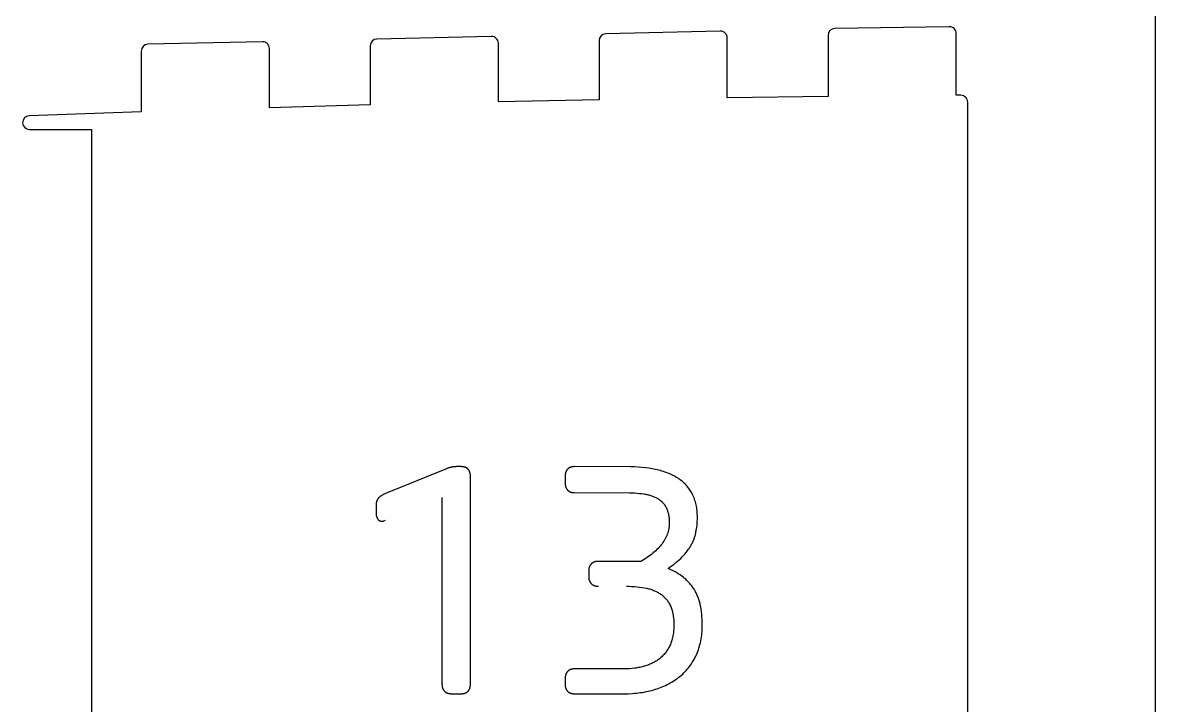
# Model space of a CAD drawing. Extents: x 296 to 1497, y 3 to 304.
# Drawn here: x 1447.43 to 1496.91, y 158.71 to 188.53 of the extents above; entities that cross this region are included whole.
import ezdxf

# ---------------------------------------------------------------- set-up
doc = ezdxf.new("R2010")
doc.units = 0
doc.layers.add('FLAT_PANELS', color=1, linetype='CONTINUOUS')
doc.layers.add('HELP_LINES', color=3, linetype='CONTINUOUS')

msp = doc.modelspace()

# ---------------------------------------------------------------- linework, layer by layer
at = {"layer": 'FLAT_PANELS'}
for p, q in [((1477.904, 188.161, 0), (1472.904, 188.046, 0)), ((1487.909, 188.356, 0), (1482.904, 188.277, 0)), ((1488.211, 185.358, 0), (1488.211, 188.056, 0)), ((1457.904, 187.7, 0), (1452.904, 187.585, 0)), ((1462.611, 187.515, 0), (1462.611, 184.937, 0)), ((1467.904, 187.931, 0), (1462.904, 187.815, 0)), ((1468.211, 185.069, 0), (1468.211, 187.631, 0)), ((1472.611, 187.746, 0), (1472.611, 185.156, 0)), ((1478.211, 185.247, 0), (1478.211, 187.861, 0)), ((1482.611, 187.977, 0), (1482.611, 185.304, 0)), ((1452.611, 187.285, 0), (1452.611, 184.641, 0)), ((1458.211, 184.817, 0), (1458.211, 187.4, 0)), ((1472.611, 185.156, 0), (1468.211, 185.069, 0)), ((1482.611, 185.304, 0), (1478.211, 185.247, 0)), ((1488.409, 185.36, 0), (1488.211, 185.358, 0)), ((1488.712, 141.649, 0), (1488.712, 185.06, 0)), ((1452.611, 184.641, 0), (1447.721, 184.465, 0)), ((1462.611, 184.937, 0), (1458.211, 184.817, 0)), ((1447.733, 183.865, 0), (1450.433, 183.865, 0)), ((1450.433, 183.865, 0), (1450.433, 142.843, 0))]:
    msp.add_line(p, q, dxfattribs=at)
for centre, start, end in [((1472.911, 187.746, 0), 91.3213, 180), ((1477.911, 187.861, 0), 360, 91.3213), ((1482.911, 187.977, 0), 91.3213, 180), ((1487.911, 188.056, 0), 360, 90.4581), ((1452.911, 187.285, 0), 91.3213, 180), ((1457.911, 187.4, 0), 360, 91.3213), ((1462.911, 187.515, 0), 91.3213, 180), ((1467.911, 187.631, 0), 360, 91.3213), ((1488.412, 185.06, 0), 360, 90.4395), ((1447.733, 184.165, 0), 92.1881, 270.0001)]:
    msp.add_arc(centre, 0.3, start, end, dxfattribs=at)
at = {"layer": 'HELP_LINES'}
for p, q in [((1496.908, 3.093), (1496.908, 303.093)), ((1465.942, 169.044), (1463.275, 167.959)), ((1465.973, 169.055), (1465.942, 169.044)), ((1466.004, 169.066), (1465.973, 169.055)), ((1466.035, 169.076), (1466.004, 169.066)), ((1466.067, 169.086), (1466.035, 169.076)), ((1466.098, 169.094), (1466.067, 169.086)), ((1466.13, 169.102), (1466.098, 169.094)), ((1466.162, 169.108), (1466.13, 169.102)), ((1466.194, 169.114), (1466.162, 169.108)), ((1466.226, 169.12), (1466.194, 169.114)), ((1466.258, 169.124), (1466.226, 169.12)), ((1466.291, 169.128), (1466.258, 169.124)), ((1466.323, 169.131), (1466.291, 169.128)), ((1466.356, 169.133), (1466.323, 169.131)), ((1466.389, 169.134), (1466.356, 169.133)), ((1466.422, 169.134), (1466.389, 169.134)), ((1466.595, 169.134), (1466.422, 169.134)), ((1466.608, 169.134), (1466.595, 169.134)), ((1466.62, 169.133), (1466.608, 169.134)), ((1466.631, 169.132), (1466.62, 169.133)), ((1466.643, 169.131), (1466.631, 169.132)), ((1466.654, 169.13), (1466.643, 169.131)), ((1466.666, 169.129), (1466.654, 169.13)), ((1466.677, 169.127), (1466.666, 169.129)), ((1466.688, 169.125), (1466.677, 169.127)), ((1466.698, 169.123), (1466.688, 169.125)), ((1466.709, 169.121), (1466.698, 169.123)), ((1466.719, 169.119), (1466.709, 169.121)), ((1466.729, 169.116), (1466.719, 169.119)), ((1466.739, 169.113), (1466.729, 169.116)), ((1466.749, 169.11), (1466.739, 169.113)), ((1466.759, 169.107), (1466.749, 169.11)), ((1466.768, 169.103), (1466.759, 169.107)), ((1466.777, 169.099), (1466.768, 169.103)), ((1466.786, 169.096), (1466.777, 169.099)), ((1466.795, 169.091), (1466.786, 169.096)), ((1466.804, 169.087), (1466.795, 169.091)), ((1466.812, 169.082), (1466.804, 169.087)), ((1466.82, 169.078), (1466.812, 169.082)), ((1466.828, 169.072), (1466.82, 169.078)), ((1466.836, 169.067), (1466.828, 169.072)), ((1466.844, 169.062), (1466.836, 169.067)), ((1466.852, 169.056), (1466.844, 169.062)), ((1466.859, 169.05), (1466.852, 169.056)), ((1466.866, 169.044), (1466.859, 169.05)), ((1466.873, 169.038), (1466.866, 169.044)), ((1466.88, 169.031), (1466.873, 169.038)), ((1466.886, 169.025), (1466.88, 169.031)), ((1466.893, 169.018), (1466.886, 169.025)), ((1466.899, 169.01), (1466.893, 169.018)), ((1466.905, 169.003), (1466.899, 169.01)), ((1466.91, 168.996), (1466.905, 169.003)), ((1466.916, 168.988), (1466.91, 168.996)), ((1466.921, 168.981), (1466.916, 168.988)), ((1466.926, 168.973), (1466.921, 168.981)), ((1466.931, 168.965), (1466.926, 168.973)), ((1466.936, 168.957), (1466.931, 168.965)), ((1466.941, 168.948), (1466.936, 168.957)), ((1466.945, 168.94), (1466.941, 168.948)), ((1466.949, 168.931), (1466.945, 168.94)), ((1466.953, 168.923), (1466.949, 168.931)), ((1466.957, 168.914), (1466.953, 168.923)), ((1466.96, 168.905), (1466.957, 168.914)), ((1466.964, 168.895), (1466.96, 168.905)), ((1466.967, 168.886), (1466.964, 168.895)), ((1466.97, 168.877), (1466.967, 168.886)), ((1466.972, 168.867), (1466.97, 168.877)), ((1466.975, 168.857), (1466.972, 168.867)), ((1466.977, 168.847), (1466.975, 168.857)), ((1466.979, 168.837), (1466.977, 168.847)), ((1466.981, 168.827), (1466.979, 168.837)), ((1466.983, 168.816), (1466.981, 168.827)), ((1466.985, 168.806), (1466.983, 168.816)), ((1466.986, 168.795), (1466.985, 168.806)), ((1466.987, 168.784), (1466.986, 168.795)), ((1466.988, 168.773), (1466.987, 168.784)), ((1466.989, 168.762), (1466.988, 168.773)), ((1466.989, 168.751), (1466.989, 168.762)), ((1466.989, 168.739), (1466.989, 168.751)), ((1466.99, 168.728), (1466.989, 168.739)), ((1466.989, 159.607), (1466.99, 168.728)), ((1471.131, 168.762), (1471.13, 168.751)), ((1471.13, 168.751), (1471.13, 168.739)), ((1471.13, 168.739), (1471.13, 168.404)), ((1471.132, 168.784), (1471.131, 168.773)), ((1471.131, 168.773), (1471.131, 168.762)), ((1471.133, 168.795), (1471.132, 168.784)), ((1471.135, 168.806), (1471.133, 168.795)), ((1471.136, 168.816), (1471.135, 168.806)), ((1471.138, 168.827), (1471.136, 168.816)), ((1471.14, 168.837), (1471.138, 168.827)), ((1471.142, 168.847), (1471.14, 168.837)), ((1471.144, 168.857), (1471.142, 168.847)), ((1471.147, 168.867), (1471.144, 168.857)), ((1471.149, 168.877), (1471.147, 168.867)), ((1471.152, 168.886), (1471.149, 168.877)), ((1471.156, 168.895), (1471.152, 168.886)), ((1471.159, 168.905), (1471.156, 168.895)), ((1471.162, 168.914), (1471.159, 168.905)), ((1471.166, 168.923), (1471.162, 168.914)), ((1471.17, 168.931), (1471.166, 168.923)), ((1471.174, 168.94), (1471.17, 168.931)), ((1471.179, 168.948), (1471.174, 168.94)), ((1471.183, 168.957), (1471.179, 168.948)), ((1471.188, 168.965), (1471.183, 168.957)), ((1471.193, 168.973), (1471.188, 168.965)), ((1471.198, 168.981), (1471.193, 168.973)), ((1471.203, 168.988), (1471.198, 168.981)), ((1471.209, 168.996), (1471.203, 168.988)), ((1471.215, 169.003), (1471.209, 168.996)), ((1471.221, 169.01), (1471.215, 169.003)), ((1471.227, 169.018), (1471.221, 169.01)), ((1471.233, 169.025), (1471.227, 169.018)), ((1471.24, 169.031), (1471.233, 169.025)), ((1471.246, 169.038), (1471.24, 169.031)), ((1471.253, 169.044), (1471.246, 169.038)), ((1471.26, 169.05), (1471.253, 169.044)), ((1471.268, 169.056), (1471.26, 169.05)), ((1471.275, 169.062), (1471.268, 169.056)), ((1471.283, 169.067), (1471.275, 169.062)), ((1471.291, 169.072), (1471.283, 169.067)), ((1471.299, 169.078), (1471.291, 169.072)), ((1471.307, 169.082), (1471.299, 169.078)), ((1471.316, 169.087), (1471.307, 169.082)), ((1471.324, 169.091), (1471.316, 169.087)), ((1471.333, 169.096), (1471.324, 169.091)), ((1471.342, 169.099), (1471.333, 169.096)), ((1471.351, 169.103), (1471.342, 169.099)), ((1471.361, 169.107), (1471.351, 169.103)), ((1471.37, 169.11), (1471.361, 169.107)), ((1471.38, 169.113), (1471.37, 169.11)), ((1471.39, 169.116), (1471.38, 169.113)), ((1471.4, 169.119), (1471.39, 169.116)), ((1471.41, 169.121), (1471.4, 169.119)), ((1471.421, 169.123), (1471.41, 169.121)), ((1471.431, 169.125), (1471.421, 169.123)), ((1471.442, 169.127), (1471.431, 169.125)), ((1471.453, 169.129), (1471.442, 169.127)), ((1471.465, 169.13), (1471.453, 169.129)), ((1471.476, 169.131), (1471.465, 169.13)), ((1471.488, 169.132), (1471.476, 169.131)), ((1471.5, 169.133), (1471.488, 169.132)), ((1471.512, 169.134), (1471.5, 169.133)), ((1471.524, 169.134), (1471.512, 169.134)), ((1471.536, 169.134), (1471.524, 169.134)), ((1473.983, 169.132), (1471.536, 169.134)), ((1474.151, 169.126), (1473.983, 169.132)), ((1474.316, 169.117), (1474.151, 169.126)), ((1474.476, 169.103), (1474.316, 169.117)), ((1474.633, 169.086), (1474.476, 169.103)), ((1474.786, 169.065), (1474.633, 169.086)), ((1474.935, 169.04), (1474.786, 169.065)), ((1475.08, 169.011), (1474.935, 169.04)), ((1475.15, 168.995), (1475.08, 169.011)), ((1475.22, 168.978), (1475.15, 168.995)), ((1475.288, 168.96), (1475.22, 168.978)), ((1475.355, 168.941), (1475.288, 168.96)), ((1475.421, 168.921), (1475.355, 168.941)), ((1475.485, 168.899), (1475.421, 168.921)), ((1475.548, 168.877), (1475.485, 168.899)), ((1475.61, 168.853), (1475.548, 168.877)), ((1475.671, 168.828), (1475.61, 168.853)), ((1475.73, 168.802), (1475.671, 168.828)), ((1475.788, 168.775), (1475.73, 168.802)), ((1475.845, 168.747), (1475.788, 168.775)), ((1475.9, 168.718), (1475.845, 168.747)), ((1475.954, 168.688), (1475.9, 168.718)), ((1471.13, 168.404), (1471.13, 168.393)), ((1471.13, 168.393), (1471.13, 168.381)), ((1471.13, 168.381), (1471.131, 168.37)), ((1471.131, 168.37), (1471.131, 168.359)), ((1471.131, 168.359), (1471.132, 168.348)), ((1471.132, 168.348), (1471.133, 168.337)), ((1471.133, 168.337), (1471.135, 168.326)), ((1471.135, 168.326), (1471.136, 168.316)), ((1471.136, 168.316), (1471.138, 168.305)), ((1471.138, 168.305), (1471.14, 168.295)), ((1471.14, 168.295), (1471.142, 168.285)), ((1471.142, 168.285), (1471.145, 168.275)), ((1471.145, 168.275), (1471.147, 168.265)), ((1471.147, 168.265), (1471.15, 168.255)), ((1471.15, 168.255), (1471.153, 168.246)), ((1471.153, 168.246), (1471.156, 168.236)), ((1471.156, 168.236), (1471.16, 168.227)), ((1471.16, 168.227), (1471.163, 168.218)), ((1471.163, 168.218), (1471.167, 168.209)), ((1476.007, 168.656), (1475.954, 168.688)), ((1476.058, 168.624), (1476.007, 168.656)), ((1476.109, 168.59), (1476.058, 168.624)), ((1476.157, 168.555), (1476.109, 168.59)), ((1476.204, 168.519), (1476.157, 168.555)), ((1476.25, 168.481), (1476.204, 168.519)), ((1476.294, 168.443), (1476.25, 168.481)), ((1476.337, 168.403), (1476.294, 168.443)), ((1476.379, 168.362), (1476.337, 168.403)), ((1476.419, 168.319), (1476.379, 168.362)), ((1476.457, 168.276), (1476.419, 168.319)), ((1476.494, 168.231), (1476.457, 168.276)), ((1476.529, 168.185), (1476.494, 168.231)), ((1462.942, 167.72), (1462.937, 167.711)), ((1462.948, 167.728), (1462.942, 167.72)), ((1462.954, 167.735), (1462.948, 167.728)), ((1462.96, 167.743), (1462.954, 167.735)), ((1462.966, 167.751), (1462.96, 167.743)), ((1462.972, 167.758), (1462.966, 167.751)), ((1462.979, 167.765), (1462.972, 167.758)), ((1462.985, 167.772), (1462.979, 167.765)), ((1462.992, 167.78), (1462.985, 167.772)), ((1463, 167.787), (1462.992, 167.78)), ((1463.014, 167.801), (1463, 167.787)), ((1463.03, 167.814), (1463.014, 167.801)), ((1463.046, 167.828), (1463.03, 167.814)), ((1463.063, 167.841), (1463.046, 167.828)), ((1463.081, 167.854), (1463.063, 167.841)), ((1463.1, 167.866), (1463.081, 167.854)), ((1463.119, 167.879), (1463.1, 167.866)), ((1463.139, 167.891), (1463.119, 167.879)), ((1463.16, 167.903), (1463.139, 167.891)), ((1463.182, 167.915), (1463.16, 167.903)), ((1463.204, 167.926), (1463.182, 167.915)), ((1463.227, 167.937), (1463.204, 167.926)), ((1463.251, 167.948), (1463.227, 167.937)), ((1463.275, 167.959), (1463.251, 167.948)), ((1465.749, 167.784), (1465.749, 159.607)), ((1471.167, 168.209), (1471.171, 168.201)), ((1471.171, 168.201), (1471.175, 168.192)), ((1471.175, 168.192), (1471.18, 168.184)), ((1471.18, 168.184), (1471.185, 168.175)), ((1471.185, 168.175), (1471.189, 168.167)), ((1471.189, 168.167), (1471.195, 168.159)), ((1471.195, 168.159), (1471.2, 168.151)), ((1471.2, 168.151), (1471.205, 168.144)), ((1471.205, 168.144), (1471.211, 168.136)), ((1471.211, 168.136), (1471.217, 168.129)), ((1471.217, 168.129), (1471.223, 168.121)), ((1471.223, 168.121), (1471.229, 168.114)), ((1471.229, 168.114), (1471.236, 168.107)), ((1471.236, 168.107), (1471.243, 168.101)), ((1471.243, 168.101), (1471.25, 168.094)), ((1471.25, 168.094), (1471.257, 168.088)), ((1471.257, 168.088), (1471.264, 168.082)), ((1471.264, 168.082), (1471.272, 168.076)), ((1471.272, 168.076), (1471.279, 168.07)), ((1471.279, 168.07), (1471.287, 168.065)), ((1471.287, 168.065), (1471.295, 168.059)), ((1471.295, 168.059), (1471.304, 168.054)), ((1471.304, 168.054), (1471.312, 168.05)), ((1471.312, 168.05), (1471.321, 168.045)), ((1471.321, 168.045), (1471.33, 168.041)), ((1471.33, 168.041), (1471.339, 168.036)), ((1471.339, 168.036), (1471.348, 168.032)), ((1471.348, 168.032), (1471.358, 168.029)), ((1471.358, 168.029), (1471.367, 168.025)), ((1471.367, 168.025), (1471.377, 168.022)), ((1471.377, 168.022), (1471.387, 168.019)), ((1471.387, 168.019), (1471.398, 168.016)), ((1471.398, 168.016), (1471.408, 168.013)), ((1471.408, 168.013), (1471.419, 168.011)), ((1471.419, 168.011), (1471.43, 168.008)), ((1471.43, 168.008), (1471.441, 168.006)), ((1471.441, 168.006), (1471.452, 168.005)), ((1471.452, 168.005), (1471.463, 168.003)), ((1471.463, 168.003), (1471.475, 168.002)), ((1471.475, 168.002), (1471.487, 168)), ((1471.487, 168), (1471.499, 167.999)), ((1471.499, 167.999), (1471.511, 167.999)), ((1471.511, 167.999), (1471.523, 167.998)), ((1471.523, 167.998), (1473.942, 167.994)), ((1473.942, 167.994), (1474.163, 167.984)), ((1474.163, 167.984), (1474.268, 167.976)), ((1474.268, 167.976), (1474.37, 167.967)), ((1474.37, 167.967), (1474.468, 167.955)), ((1474.468, 167.955), (1474.563, 167.942)), ((1474.563, 167.942), (1474.609, 167.935)), ((1474.609, 167.935), (1474.654, 167.927)), ((1474.654, 167.927), (1474.698, 167.918)), ((1474.698, 167.918), (1474.741, 167.909)), ((1474.741, 167.909), (1474.783, 167.898)), ((1474.783, 167.898), (1474.824, 167.887)), ((1474.824, 167.887), (1474.864, 167.876)), ((1474.864, 167.876), (1474.903, 167.863)), ((1474.903, 167.863), (1474.941, 167.85)), ((1474.941, 167.85), (1474.978, 167.836)), ((1474.978, 167.836), (1475.014, 167.821)), ((1475.014, 167.821), (1475.049, 167.805)), ((1475.049, 167.805), (1475.083, 167.789)), ((1475.083, 167.789), (1475.116, 167.772)), ((1475.116, 167.772), (1475.148, 167.754)), ((1475.148, 167.754), (1475.18, 167.736)), ((1475.18, 167.736), (1475.21, 167.716)), ((1476.563, 168.137), (1476.529, 168.185)), ((1476.596, 168.089), (1476.563, 168.137)), ((1476.627, 168.039), (1476.596, 168.089)), ((1476.657, 167.988), (1476.627, 168.039)), ((1476.685, 167.936), (1476.657, 167.988)), ((1476.698, 167.909), (1476.685, 167.936)), ((1476.711, 167.882), (1476.698, 167.909)), ((1476.724, 167.855), (1476.711, 167.882)), ((1476.736, 167.827), (1476.724, 167.855)), ((1476.759, 167.771), (1476.736, 167.827)), ((1476.781, 167.713), (1476.759, 167.771)), ((1462.87, 167.478), (1462.869, 167.466)), ((1462.869, 167.466), (1462.869, 167.113)), ((1462.871, 167.502), (1462.87, 167.49)), ((1462.87, 167.49), (1462.87, 167.478)), ((1462.872, 167.514), (1462.871, 167.502)), ((1462.874, 167.525), (1462.872, 167.514)), ((1462.875, 167.536), (1462.874, 167.525)), ((1462.877, 167.547), (1462.875, 167.536)), ((1462.879, 167.558), (1462.877, 167.547)), ((1462.881, 167.569), (1462.879, 167.558)), ((1462.883, 167.58), (1462.881, 167.569)), ((1462.886, 167.59), (1462.883, 167.58)), ((1462.889, 167.601), (1462.886, 167.59)), ((1462.892, 167.611), (1462.889, 167.601)), ((1462.895, 167.621), (1462.892, 167.611)), ((1462.898, 167.63), (1462.895, 167.621)), ((1462.902, 167.64), (1462.898, 167.63)), ((1462.905, 167.65), (1462.902, 167.64)), ((1462.909, 167.659), (1462.905, 167.65)), ((1462.913, 167.668), (1462.909, 167.659)), ((1462.918, 167.677), (1462.913, 167.668)), ((1462.922, 167.686), (1462.918, 167.677)), ((1462.927, 167.695), (1462.922, 167.686)), ((1462.932, 167.703), (1462.927, 167.695)), ((1462.937, 167.711), (1462.932, 167.703)), ((1475.21, 167.716), (1475.239, 167.696)), ((1475.239, 167.696), (1475.267, 167.675)), ((1475.267, 167.675), (1475.281, 167.664)), ((1475.281, 167.664), (1475.295, 167.653)), ((1475.295, 167.653), (1475.308, 167.642)), ((1475.308, 167.642), (1475.321, 167.631)), ((1475.321, 167.631), (1475.334, 167.619)), ((1475.334, 167.619), (1475.347, 167.607)), ((1475.347, 167.607), (1475.359, 167.595)), ((1475.359, 167.595), (1475.372, 167.583)), ((1475.372, 167.583), (1475.384, 167.57)), ((1475.384, 167.57), (1475.395, 167.557)), ((1475.395, 167.557), (1475.407, 167.545)), ((1475.407, 167.545), (1475.418, 167.531)), ((1475.418, 167.531), (1475.429, 167.518)), ((1475.429, 167.518), (1475.44, 167.505)), ((1475.44, 167.505), (1475.45, 167.491)), ((1475.45, 167.491), (1475.461, 167.477)), ((1475.461, 167.477), (1475.471, 167.463)), ((1475.471, 167.463), (1475.481, 167.448)), ((1475.481, 167.448), (1475.49, 167.434)), ((1475.49, 167.434), (1475.5, 167.419)), ((1475.5, 167.419), (1475.509, 167.404)), ((1475.509, 167.404), (1475.518, 167.389)), ((1475.518, 167.389), (1475.535, 167.358)), ((1475.535, 167.358), (1475.551, 167.326)), ((1475.551, 167.326), (1475.559, 167.309)), ((1475.559, 167.309), (1475.567, 167.293)), ((1475.567, 167.293), (1475.574, 167.276)), ((1475.574, 167.276), (1475.581, 167.259)), ((1475.581, 167.259), (1475.588, 167.241)), ((1475.588, 167.241), (1475.594, 167.223)), ((1476.8, 167.654), (1476.781, 167.713)), ((1476.818, 167.593), (1476.8, 167.654)), ((1476.835, 167.531), (1476.818, 167.593)), ((1476.849, 167.468), (1476.835, 167.531)), ((1476.862, 167.403), (1476.849, 167.468)), ((1476.873, 167.337), (1476.862, 167.403)), ((1476.883, 167.27), (1476.873, 167.337)), ((1476.89, 167.201), (1476.883, 167.27)), ((1462.869, 167.113), (1462.869, 167.093)), ((1462.869, 167.093), (1462.87, 167.073)), ((1462.87, 167.073), (1462.871, 167.054)), ((1462.871, 167.054), (1462.873, 167.035)), ((1462.873, 167.035), (1462.876, 167.017)), ((1462.876, 167.017), (1462.877, 167.009)), ((1462.877, 167.009), (1462.879, 167)), ((1462.879, 167), (1462.88, 166.991)), ((1462.88, 166.991), (1462.882, 166.983)), ((1462.882, 166.983), (1462.884, 166.974)), ((1462.884, 166.974), (1462.887, 166.966)), ((1462.887, 166.966), (1462.889, 166.958)), ((1462.889, 166.958), (1462.891, 166.95)), ((1462.891, 166.95), (1462.894, 166.942)), ((1462.894, 166.942), (1462.896, 166.934)), ((1462.896, 166.934), (1462.899, 166.927)), ((1462.899, 166.927), (1462.902, 166.919)), ((1462.902, 166.919), (1462.905, 166.912)), ((1462.905, 166.912), (1462.909, 166.904)), ((1462.909, 166.904), (1462.912, 166.897)), ((1462.912, 166.897), (1462.916, 166.89)), ((1462.916, 166.89), (1462.919, 166.883)), ((1462.919, 166.883), (1462.923, 166.877)), ((1462.923, 166.877), (1462.927, 166.87)), ((1462.927, 166.87), (1462.931, 166.863)), ((1462.931, 166.863), (1462.935, 166.857)), ((1462.935, 166.857), (1462.94, 166.851)), ((1462.94, 166.851), (1462.944, 166.844)), ((1462.944, 166.844), (1462.949, 166.838)), ((1462.949, 166.838), (1462.953, 166.833)), ((1462.953, 166.833), (1462.958, 166.827)), ((1462.958, 166.827), (1462.963, 166.822)), ((1462.963, 166.822), (1462.968, 166.817)), ((1462.968, 166.817), (1462.973, 166.812)), ((1462.973, 166.812), (1462.978, 166.807)), ((1462.978, 166.807), (1462.983, 166.802)), ((1462.983, 166.802), (1462.988, 166.798)), ((1462.988, 166.798), (1462.994, 166.794)), ((1462.994, 166.794), (1462.999, 166.79)), ((1462.999, 166.79), (1463.005, 166.786)), ((1463.005, 166.786), (1463.01, 166.782)), ((1463.01, 166.782), (1463.016, 166.779)), ((1463.016, 166.779), (1463.022, 166.776)), ((1463.022, 166.776), (1463.028, 166.773)), ((1463.028, 166.773), (1463.034, 166.77)), ((1463.034, 166.77), (1463.04, 166.767)), ((1463.04, 166.767), (1463.046, 166.765)), ((1463.046, 166.765), (1463.052, 166.762)), ((1463.052, 166.762), (1463.059, 166.76)), ((1463.059, 166.76), (1463.065, 166.759)), ((1463.065, 166.759), (1463.072, 166.757)), ((1463.072, 166.757), (1463.078, 166.755)), ((1463.078, 166.755), (1463.085, 166.754)), ((1463.085, 166.754), (1463.092, 166.753)), ((1463.092, 166.753), (1463.099, 166.752)), ((1463.099, 166.752), (1463.106, 166.752)), ((1463.106, 166.752), (1463.113, 166.751)), ((1463.113, 166.751), (1463.12, 166.751)), ((1463.12, 166.751), (1463.127, 166.751)), ((1463.127, 166.751), (1463.133, 166.751)), ((1463.133, 166.751), (1463.138, 166.751)), ((1463.138, 166.751), (1463.144, 166.751)), ((1463.144, 166.751), (1463.15, 166.752)), ((1463.15, 166.752), (1463.155, 166.752)), ((1463.155, 166.752), (1463.161, 166.753)), ((1463.161, 166.753), (1463.166, 166.754)), ((1463.166, 166.754), (1463.172, 166.755)), ((1463.172, 166.755), (1463.177, 166.756)), ((1463.177, 166.756), (1463.182, 166.757)), ((1463.182, 166.757), (1463.188, 166.758)), ((1463.188, 166.758), (1463.193, 166.76)), ((1463.193, 166.76), (1463.199, 166.761)), ((1463.199, 166.761), (1463.204, 166.763)), ((1463.204, 166.763), (1463.209, 166.765)), ((1463.209, 166.765), (1463.288, 166.795)), ((1475.594, 167.223), (1475.606, 167.187)), ((1475.606, 167.187), (1475.618, 167.15)), ((1475.618, 167.15), (1475.628, 167.111)), ((1475.628, 167.111), (1475.638, 167.071)), ((1475.638, 167.071), (1475.646, 167.03)), ((1475.646, 167.03), (1475.653, 166.988)), ((1475.653, 166.988), (1475.66, 166.945)), ((1475.66, 166.945), (1475.665, 166.9)), ((1475.665, 166.9), (1475.67, 166.854)), ((1475.67, 166.854), (1475.673, 166.808)), ((1475.673, 166.808), (1475.675, 166.76)), ((1475.675, 166.76), (1475.677, 166.711)), ((1476.896, 167.131), (1476.89, 167.201)), ((1476.901, 167.059), (1476.896, 167.131)), ((1476.896, 166.658), (1476.9, 166.741)), ((1476.9, 166.741), (1476.903, 166.825)), ((1476.903, 166.986), (1476.901, 167.059)), ((1476.904, 166.912), (1476.903, 166.986)), ((1476.903, 166.825), (1476.904, 166.912)), ((1475.617, 166.26), (1475.609, 166.232)), ((1475.626, 166.288), (1475.617, 166.26)), ((1475.633, 166.317), (1475.626, 166.288)), ((1475.64, 166.345), (1475.633, 166.317)), ((1475.647, 166.373), (1475.64, 166.345)), ((1475.653, 166.401), (1475.647, 166.373)), ((1475.658, 166.43), (1475.653, 166.401)), ((1475.662, 166.458), (1475.658, 166.43)), ((1475.666, 166.487), (1475.662, 166.458)), ((1475.67, 166.516), (1475.666, 166.487)), ((1475.673, 166.545), (1475.67, 166.516)), ((1475.675, 166.573), (1475.673, 166.545)), ((1475.676, 166.602), (1475.675, 166.573)), ((1475.677, 166.631), (1475.676, 166.602)), ((1475.677, 166.711), (1475.677, 166.66)), ((1475.677, 166.66), (1475.677, 166.631)), ((1476.835, 166.233), (1476.843, 166.269)), ((1476.843, 166.269), (1476.857, 166.344)), ((1476.857, 166.344), (1476.87, 166.42)), ((1476.87, 166.42), (1476.88, 166.497)), ((1476.88, 166.497), (1476.889, 166.577)), ((1476.889, 166.577), (1476.896, 166.658)), ((1475.364, 165.768), (1475.324, 165.716)), ((1475.402, 165.822), (1475.364, 165.768)), ((1475.437, 165.876), (1475.402, 165.822)), ((1475.454, 165.903), (1475.437, 165.876)), ((1475.47, 165.93), (1475.454, 165.903)), ((1475.486, 165.957), (1475.47, 165.93)), ((1475.501, 165.984), (1475.486, 165.957)), ((1475.515, 166.011), (1475.501, 165.984)), ((1475.529, 166.039), (1475.515, 166.011)), ((1475.542, 166.066), (1475.529, 166.039)), ((1475.555, 166.094), (1475.542, 166.066)), ((1475.567, 166.121), (1475.555, 166.094)), ((1475.578, 166.149), (1475.567, 166.121)), ((1475.589, 166.177), (1475.578, 166.149)), ((1475.599, 166.204), (1475.589, 166.177)), ((1475.609, 166.232), (1475.599, 166.204)), ((1476.633, 165.707), (1476.652, 165.741)), ((1476.652, 165.741), (1476.669, 165.775)), ((1476.669, 165.775), (1476.686, 165.809)), ((1476.686, 165.809), (1476.702, 165.843)), ((1476.702, 165.843), (1476.718, 165.877)), ((1476.718, 165.877), (1476.732, 165.912)), ((1476.732, 165.912), (1476.747, 165.947)), ((1476.747, 165.947), (1476.76, 165.982)), ((1476.76, 165.982), (1476.773, 166.017)), ((1476.773, 166.017), (1476.785, 166.052)), ((1476.785, 166.052), (1476.796, 166.088)), ((1476.796, 166.088), (1476.807, 166.124)), ((1476.807, 166.124), (1476.817, 166.16)), ((1476.817, 166.16), (1476.826, 166.196)), ((1476.826, 166.196), (1476.835, 166.233)), ((1474.855, 165.266), (1474.791, 165.219)), ((1474.916, 165.313), (1474.855, 165.266)), ((1474.976, 165.362), (1474.916, 165.313)), ((1475.032, 165.41), (1474.976, 165.362)), ((1475.087, 165.46), (1475.032, 165.41)), ((1475.139, 165.51), (1475.087, 165.46)), ((1475.188, 165.56), (1475.139, 165.51)), ((1475.236, 165.611), (1475.188, 165.56)), ((1475.281, 165.663), (1475.236, 165.611)), ((1475.324, 165.716), (1475.281, 165.663)), ((1476.239, 165.191), (1476.299, 165.253)), ((1476.299, 165.253), (1476.356, 165.316)), ((1476.356, 165.316), (1476.41, 165.38)), ((1476.41, 165.38), (1476.461, 165.444)), ((1476.461, 165.444), (1476.508, 165.509)), ((1476.508, 165.509), (1476.531, 165.542)), ((1476.531, 165.542), (1476.553, 165.575)), ((1476.553, 165.575), (1476.574, 165.608)), ((1476.574, 165.608), (1476.595, 165.641)), ((1476.595, 165.641), (1476.614, 165.674)), ((1476.614, 165.674), (1476.633, 165.707)), ((1472.185, 164.757), (1472.181, 164.747)), ((1472.188, 164.766), (1472.185, 164.757)), ((1472.192, 164.776), (1472.188, 164.766)), ((1472.196, 164.785), (1472.192, 164.776)), ((1472.201, 164.794), (1472.196, 164.785)), ((1472.205, 164.803), (1472.201, 164.794)), ((1472.21, 164.811), (1472.205, 164.803)), ((1472.215, 164.82), (1472.21, 164.811)), ((1472.22, 164.828), (1472.215, 164.82)), ((1472.225, 164.836), (1472.22, 164.828)), ((1472.231, 164.844), (1472.225, 164.836)), ((1472.237, 164.851), (1472.231, 164.844)), ((1472.243, 164.859), (1472.237, 164.851)), ((1472.249, 164.866), (1472.243, 164.859)), ((1472.256, 164.873), (1472.249, 164.866)), ((1472.263, 164.88), (1472.256, 164.873)), ((1472.27, 164.887), (1472.263, 164.88)), ((1472.277, 164.893), (1472.27, 164.887)), ((1472.284, 164.9), (1472.277, 164.893)), ((1472.291, 164.906), (1472.284, 164.9)), ((1472.299, 164.912), (1472.291, 164.906)), ((1472.307, 164.917), (1472.299, 164.912)), ((1472.315, 164.923), (1472.307, 164.917)), ((1472.323, 164.928), (1472.315, 164.923)), ((1472.331, 164.933), (1472.323, 164.928)), ((1472.339, 164.938), (1472.331, 164.933)), ((1472.347, 164.943), (1472.339, 164.938)), ((1472.356, 164.947), (1472.347, 164.943)), ((1472.365, 164.952), (1472.356, 164.947)), ((1472.374, 164.956), (1472.365, 164.952)), ((1472.383, 164.959), (1472.374, 164.956)), ((1472.392, 164.963), (1472.383, 164.959)), ((1472.401, 164.966), (1472.392, 164.963)), ((1472.411, 164.97), (1472.401, 164.966)), ((1472.42, 164.973), (1472.411, 164.97)), ((1472.43, 164.976), (1472.42, 164.973)), ((1472.44, 164.978), (1472.43, 164.976)), ((1472.45, 164.98), (1472.44, 164.978)), ((1472.46, 164.983), (1472.45, 164.98)), ((1472.47, 164.985), (1472.46, 164.983)), ((1472.481, 164.986), (1472.47, 164.985)), ((1472.492, 164.988), (1472.481, 164.986)), ((1472.502, 164.989), (1472.492, 164.988)), ((1472.513, 164.99), (1472.502, 164.989)), ((1472.524, 164.991), (1472.513, 164.99)), ((1472.535, 164.992), (1472.524, 164.991)), ((1472.547, 164.993), (1472.535, 164.992)), ((1472.558, 164.993), (1472.547, 164.993)), ((1472.57, 164.993), (1472.558, 164.993)), ((1474.437, 164.993), (1472.57, 164.993)), ((1474.513, 165.037), (1474.437, 164.993)), ((1474.586, 165.082), (1474.513, 165.037)), ((1474.657, 165.127), (1474.586, 165.082)), ((1474.725, 165.173), (1474.657, 165.127)), ((1474.791, 165.219), (1474.725, 165.173)), ((1475.625, 164.69), (1475.715, 164.753)), ((1475.715, 164.753), (1475.802, 164.816)), ((1475.802, 164.816), (1475.884, 164.878)), ((1475.884, 164.878), (1475.963, 164.941)), ((1475.963, 164.941), (1476.038, 165.004)), ((1476.038, 165.004), (1476.109, 165.066)), ((1476.109, 165.066), (1476.176, 165.128)), ((1476.176, 165.128), (1476.239, 165.191)), ((1472.157, 164.592), (1472.156, 164.334)), ((1472.156, 164.334), (1472.157, 164.322)), ((1472.158, 164.628), (1472.157, 164.616)), ((1472.157, 164.616), (1472.157, 164.604)), ((1472.157, 164.604), (1472.157, 164.592)), ((1472.157, 164.322), (1472.157, 164.309)), ((1472.157, 164.309), (1472.157, 164.297)), ((1472.157, 164.297), (1472.158, 164.285)), ((1472.159, 164.64), (1472.158, 164.628)), ((1472.158, 164.285), (1472.159, 164.274)), ((1472.16, 164.652), (1472.159, 164.64)), ((1472.159, 164.274), (1472.16, 164.262)), ((1472.162, 164.663), (1472.16, 164.652)), ((1472.16, 164.262), (1472.162, 164.251)), ((1472.164, 164.674), (1472.162, 164.663)), ((1472.165, 164.685), (1472.164, 164.674)), ((1472.168, 164.696), (1472.165, 164.685)), ((1472.17, 164.707), (1472.168, 164.696)), ((1472.172, 164.717), (1472.17, 164.707)), ((1472.175, 164.727), (1472.172, 164.717)), ((1472.178, 164.737), (1472.175, 164.727)), ((1472.181, 164.747), (1472.178, 164.737)), ((1475.72, 164.646), (1475.625, 164.69)), ((1475.812, 164.6), (1475.72, 164.646)), ((1475.901, 164.553), (1475.812, 164.6)), ((1475.986, 164.504), (1475.901, 164.553)), ((1476.068, 164.454), (1475.986, 164.504)), ((1476.147, 164.403), (1476.068, 164.454)), ((1476.222, 164.35), (1476.147, 164.403)), ((1476.294, 164.296), (1476.222, 164.35)), ((1476.329, 164.268), (1476.294, 164.296)), ((1476.363, 164.24), (1476.329, 164.268)), ((1472.162, 164.251), (1472.164, 164.24)), ((1472.164, 164.24), (1472.165, 164.229)), ((1472.165, 164.229), (1472.168, 164.218)), ((1472.168, 164.218), (1472.17, 164.207)), ((1472.17, 164.207), (1472.172, 164.196)), ((1472.172, 164.196), (1472.175, 164.186)), ((1472.175, 164.186), (1472.178, 164.176)), ((1472.178, 164.176), (1472.181, 164.166)), ((1472.181, 164.166), (1472.185, 164.156)), ((1472.185, 164.156), (1472.188, 164.146)), ((1472.188, 164.146), (1472.192, 164.137)), ((1472.192, 164.137), (1472.196, 164.127)), ((1472.196, 164.127), (1472.201, 164.118)), ((1472.201, 164.118), (1472.205, 164.109)), ((1472.205, 164.109), (1472.21, 164.1)), ((1472.21, 164.1), (1472.215, 164.092)), ((1472.215, 164.092), (1472.22, 164.083)), ((1472.22, 164.083), (1472.225, 164.075)), ((1472.225, 164.075), (1472.231, 164.067)), ((1472.231, 164.067), (1472.237, 164.059)), ((1472.237, 164.059), (1472.243, 164.051)), ((1472.243, 164.051), (1472.249, 164.043)), ((1472.249, 164.043), (1472.256, 164.036)), ((1472.256, 164.036), (1472.263, 164.028)), ((1472.263, 164.028), (1472.27, 164.021)), ((1472.27, 164.021), (1472.277, 164.014)), ((1472.277, 164.014), (1472.284, 164.007)), ((1472.284, 164.007), (1472.291, 164.001)), ((1472.291, 164.001), (1472.299, 163.995)), ((1472.299, 163.995), (1472.307, 163.989)), ((1472.307, 163.989), (1472.315, 163.983)), ((1472.315, 163.983), (1472.323, 163.977)), ((1472.323, 163.977), (1472.331, 163.972)), ((1472.331, 163.972), (1472.34, 163.966)), ((1472.34, 163.966), (1472.349, 163.961)), ((1472.349, 163.961), (1472.358, 163.957)), ((1472.358, 163.957), (1472.367, 163.952)), ((1472.367, 163.952), (1472.376, 163.948)), ((1472.376, 163.948), (1472.385, 163.944)), ((1472.385, 163.944), (1472.395, 163.94)), ((1472.395, 163.94), (1472.404, 163.936)), ((1472.404, 163.936), (1472.414, 163.933)), ((1472.414, 163.933), (1472.424, 163.93)), ((1472.424, 163.93), (1472.434, 163.927)), ((1472.434, 163.927), (1472.445, 163.924)), ((1472.445, 163.924), (1472.455, 163.921)), ((1472.455, 163.921), (1472.466, 163.919)), ((1472.466, 163.919), (1472.477, 163.917)), ((1472.477, 163.917), (1472.488, 163.915)), ((1472.488, 163.915), (1472.499, 163.913)), ((1472.499, 163.913), (1472.511, 163.912)), ((1472.511, 163.912), (1472.522, 163.911)), ((1472.522, 163.911), (1472.534, 163.91)), ((1472.534, 163.91), (1472.546, 163.909)), ((1472.546, 163.909), (1472.558, 163.908)), ((1472.558, 163.908), (1472.57, 163.908)), ((1472.57, 163.908), (1472.583, 163.908)), ((1473.81, 163.908), (1473.93, 163.907)), ((1473.93, 163.907), (1474.046, 163.903)), ((1474.046, 163.903), (1474.159, 163.896)), ((1474.159, 163.896), (1474.269, 163.887)), ((1474.269, 163.887), (1474.376, 163.875)), ((1474.376, 163.875), (1474.48, 163.861)), ((1474.48, 163.861), (1474.581, 163.844)), ((1474.581, 163.844), (1474.679, 163.824)), ((1474.679, 163.824), (1474.726, 163.813)), ((1474.726, 163.813), (1474.773, 163.801)), ((1474.773, 163.801), (1474.819, 163.789)), ((1474.819, 163.789), (1474.864, 163.775)), ((1474.864, 163.775), (1474.908, 163.761)), ((1476.396, 164.211), (1476.363, 164.24)), ((1476.429, 164.181), (1476.396, 164.211)), ((1476.46, 164.151), (1476.429, 164.181)), ((1476.491, 164.12), (1476.46, 164.151)), ((1476.521, 164.089), (1476.491, 164.12)), ((1476.551, 164.057), (1476.521, 164.089)), ((1476.58, 164.024), (1476.551, 164.057)), ((1476.607, 163.991), (1476.58, 164.024)), ((1476.635, 163.957), (1476.607, 163.991)), ((1476.661, 163.923), (1476.635, 163.957)), ((1476.687, 163.888), (1476.661, 163.923)), ((1476.712, 163.852), (1476.687, 163.888)), ((1476.736, 163.816), (1476.712, 163.852)), ((1476.759, 163.779), (1476.736, 163.816)), ((1476.782, 163.742), (1476.759, 163.779)), ((1474.908, 163.761), (1474.951, 163.745)), ((1474.951, 163.745), (1474.993, 163.729)), ((1474.993, 163.729), (1475.034, 163.712)), ((1475.034, 163.712), (1475.074, 163.694)), ((1475.074, 163.694), (1475.114, 163.675)), ((1475.114, 163.675), (1475.152, 163.655)), ((1475.152, 163.655), (1475.19, 163.635)), ((1475.19, 163.635), (1475.227, 163.613)), ((1475.227, 163.613), (1475.263, 163.591)), ((1475.263, 163.591), (1475.297, 163.567)), ((1475.297, 163.567), (1475.331, 163.543)), ((1475.331, 163.543), (1475.364, 163.518)), ((1475.364, 163.518), (1475.397, 163.492)), ((1475.397, 163.492), (1475.428, 163.465)), ((1475.428, 163.465), (1475.458, 163.437)), ((1475.458, 163.437), (1475.487, 163.408)), ((1475.487, 163.408), (1475.514, 163.378)), ((1475.514, 163.378), (1475.541, 163.347)), ((1475.541, 163.347), (1475.567, 163.315)), ((1475.567, 163.315), (1475.592, 163.282)), ((1475.592, 163.282), (1475.616, 163.248)), ((1476.804, 163.703), (1476.782, 163.742)), ((1476.825, 163.665), (1476.804, 163.703)), ((1476.845, 163.625), (1476.825, 163.665)), ((1476.865, 163.585), (1476.845, 163.625)), ((1476.883, 163.544), (1476.865, 163.585)), ((1476.901, 163.503), (1476.883, 163.544)), ((1476.919, 163.461), (1476.901, 163.503)), ((1476.935, 163.418), (1476.919, 163.461)), ((1476.951, 163.375), (1476.935, 163.418)), ((1476.966, 163.331), (1476.951, 163.375)), ((1476.981, 163.286), (1476.966, 163.331)), ((1476.994, 163.241), (1476.981, 163.286)), ((1475.616, 163.248), (1475.639, 163.213)), ((1475.639, 163.213), (1475.661, 163.177)), ((1475.661, 163.177), (1475.682, 163.14)), ((1475.682, 163.14), (1475.702, 163.102)), ((1475.702, 163.102), (1475.721, 163.063)), ((1475.721, 163.063), (1475.739, 163.023)), ((1475.739, 163.023), (1475.755, 162.982)), ((1475.755, 162.982), (1475.771, 162.94)), ((1475.771, 162.94), (1475.786, 162.896)), ((1475.786, 162.896), (1475.799, 162.851)), ((1475.799, 162.851), (1475.812, 162.805)), ((1475.812, 162.805), (1475.823, 162.758)), ((1477.007, 163.195), (1476.994, 163.241)), ((1477.019, 163.148), (1477.007, 163.195)), ((1477.03, 163.101), (1477.019, 163.148)), ((1477.051, 163.003), (1477.03, 163.101)), ((1477.069, 162.902), (1477.051, 163.003)), ((1477.084, 162.797), (1477.069, 162.902)), ((1477.096, 162.689), (1477.084, 162.797)), ((1475.823, 162.758), (1475.833, 162.709)), ((1475.833, 162.709), (1475.843, 162.659)), ((1475.843, 162.659), (1475.851, 162.608)), ((1475.851, 162.608), (1475.858, 162.556)), ((1475.858, 162.556), (1475.864, 162.502)), ((1475.864, 162.502), (1475.869, 162.448)), ((1475.869, 162.448), (1475.872, 162.391)), ((1475.872, 162.391), (1475.875, 162.334)), ((1475.875, 162.334), (1475.877, 162.275)), ((1477.105, 162.576), (1477.096, 162.689)), ((1477.112, 162.46), (1477.105, 162.576)), ((1477.116, 162.34), (1477.112, 162.46)), ((1477.118, 162.215), (1477.116, 162.34)), ((1475.848, 161.815), (1475.839, 161.762)), ((1475.856, 161.869), (1475.848, 161.815)), ((1475.862, 161.925), (1475.856, 161.869)), ((1475.868, 161.981), (1475.862, 161.925)), ((1475.872, 162.038), (1475.868, 161.981)), ((1475.875, 162.096), (1475.872, 162.038)), ((1475.877, 162.155), (1475.875, 162.096)), ((1475.877, 162.275), (1475.877, 162.215)), ((1475.877, 162.215), (1475.877, 162.155)), ((1477.093, 161.772), (1477.102, 161.858)), ((1477.102, 161.858), (1477.109, 161.945)), ((1477.109, 161.945), (1477.114, 162.034)), ((1477.114, 162.034), (1477.117, 162.124)), ((1477.117, 162.124), (1477.118, 162.215)), ((1475.703, 161.324), (1475.682, 161.281)), ((1475.723, 161.369), (1475.703, 161.324)), ((1475.741, 161.415), (1475.723, 161.369)), ((1475.759, 161.462), (1475.741, 161.415)), ((1475.775, 161.509), (1475.759, 161.462)), ((1475.79, 161.558), (1475.775, 161.509)), ((1475.804, 161.607), (1475.79, 161.558)), ((1475.817, 161.658), (1475.804, 161.607)), ((1475.828, 161.709), (1475.817, 161.658)), ((1475.839, 161.762), (1475.828, 161.709)), ((1476.997, 161.285), (1477.018, 161.363)), ((1477.018, 161.363), (1477.037, 161.442)), ((1477.037, 161.442), (1477.054, 161.523)), ((1477.054, 161.523), (1477.069, 161.604)), ((1477.069, 161.604), (1477.082, 161.688)), ((1477.082, 161.688), (1477.093, 161.772)), ((1475.315, 160.799), (1475.28, 160.768)), ((1475.35, 160.83), (1475.315, 160.799)), ((1475.383, 160.862), (1475.35, 160.83)), ((1475.416, 160.896), (1475.383, 160.862)), ((1475.447, 160.93), (1475.416, 160.896)), ((1475.477, 160.965), (1475.447, 160.93)), ((1475.506, 161.001), (1475.477, 160.965)), ((1475.535, 161.038), (1475.506, 161.001)), ((1475.562, 161.076), (1475.535, 161.038)), ((1475.588, 161.115), (1475.562, 161.076)), ((1475.613, 161.155), (1475.588, 161.115)), ((1475.637, 161.196), (1475.613, 161.155)), ((1475.66, 161.238), (1475.637, 161.196)), ((1475.682, 161.281), (1475.66, 161.238)), ((1476.795, 160.779), (1476.83, 160.847)), ((1476.83, 160.847), (1476.862, 160.917)), ((1476.862, 160.917), (1476.893, 160.988)), ((1476.893, 160.988), (1476.922, 161.06)), ((1476.922, 161.06), (1476.949, 161.134)), ((1476.949, 161.134), (1476.974, 161.209)), ((1476.974, 161.209), (1476.997, 161.285)), ((1473.827, 160.299), (1471.524, 160.297)), ((1473.944, 160.304), (1473.827, 160.299)), ((1474.059, 160.313), (1473.944, 160.304)), ((1474.171, 160.326), (1474.059, 160.313)), ((1474.226, 160.334), (1474.171, 160.326)), ((1474.28, 160.342), (1474.226, 160.334)), ((1474.334, 160.352), (1474.28, 160.342)), ((1474.387, 160.362), (1474.334, 160.352)), ((1474.439, 160.374), (1474.387, 160.362)), ((1474.491, 160.386), (1474.439, 160.374)), ((1474.542, 160.399), (1474.491, 160.386)), ((1474.592, 160.413), (1474.542, 160.399)), ((1474.642, 160.428), (1474.592, 160.413)), ((1474.69, 160.444), (1474.642, 160.428)), ((1474.738, 160.461), (1474.69, 160.444)), ((1474.785, 160.479), (1474.738, 160.461)), ((1474.831, 160.498), (1474.785, 160.479)), ((1474.876, 160.518), (1474.831, 160.498)), ((1474.921, 160.539), (1474.876, 160.518)), ((1474.964, 160.56), (1474.921, 160.539)), ((1475.007, 160.583), (1474.964, 160.56)), ((1475.048, 160.607), (1475.007, 160.583)), ((1475.089, 160.631), (1475.048, 160.607)), ((1475.129, 160.657), (1475.089, 160.631)), ((1475.168, 160.683), (1475.129, 160.657)), ((1475.206, 160.711), (1475.168, 160.683)), ((1475.244, 160.739), (1475.206, 160.711)), ((1475.28, 160.768), (1475.244, 160.739)), ((1476.465, 160.286), (1476.512, 160.343)), ((1476.512, 160.343), (1476.557, 160.401)), ((1476.557, 160.401), (1476.601, 160.46)), ((1476.601, 160.46), (1476.643, 160.521)), ((1476.643, 160.521), (1476.683, 160.584)), ((1476.683, 160.584), (1476.722, 160.648)), ((1476.722, 160.648), (1476.76, 160.713)), ((1476.76, 160.713), (1476.795, 160.779)), ((1471.131, 159.918), (1471.13, 159.907)), ((1471.13, 159.907), (1471.13, 159.895)), ((1471.13, 159.895), (1471.13, 159.618)), ((1471.132, 159.94), (1471.131, 159.929)), ((1471.131, 159.929), (1471.131, 159.918)), ((1471.133, 159.951), (1471.132, 159.94)), ((1471.135, 159.962), (1471.133, 159.951)), ((1471.136, 159.972), (1471.135, 159.962)), ((1471.138, 159.983), (1471.136, 159.972)), ((1471.14, 159.993), (1471.138, 159.983)), ((1471.142, 160.003), (1471.14, 159.993)), ((1471.144, 160.013), (1471.142, 160.003)), ((1471.147, 160.023), (1471.144, 160.013)), ((1471.149, 160.033), (1471.147, 160.023)), ((1471.152, 160.043), (1471.149, 160.033)), ((1471.156, 160.052), (1471.152, 160.043)), ((1471.159, 160.061), (1471.156, 160.052)), ((1471.162, 160.071), (1471.159, 160.061)), ((1471.166, 160.08), (1471.162, 160.071)), ((1471.17, 160.089), (1471.166, 160.08)), ((1471.174, 160.097), (1471.17, 160.089)), ((1471.179, 160.106), (1471.174, 160.097)), ((1471.183, 160.114), (1471.179, 160.106)), ((1471.188, 160.123), (1471.183, 160.114)), ((1471.193, 160.131), (1471.188, 160.123)), ((1471.198, 160.139), (1471.193, 160.131)), ((1471.203, 160.147), (1471.198, 160.139)), ((1471.209, 160.154), (1471.203, 160.147)), ((1471.215, 160.162), (1471.209, 160.154)), ((1471.221, 160.169), (1471.215, 160.162)), ((1471.227, 160.177), (1471.221, 160.169)), ((1471.233, 160.184), (1471.227, 160.177)), ((1471.24, 160.191), (1471.233, 160.184)), ((1471.246, 160.197), (1471.24, 160.191)), ((1471.253, 160.204), (1471.246, 160.197)), ((1471.26, 160.21), (1471.253, 160.204)), ((1471.268, 160.216), (1471.26, 160.21)), ((1471.275, 160.222), (1471.268, 160.216)), ((1471.283, 160.228), (1471.275, 160.222)), ((1471.291, 160.233), (1471.283, 160.228)), ((1471.299, 160.238), (1471.291, 160.233)), ((1471.307, 160.243), (1471.299, 160.238)), ((1471.316, 160.248), (1471.307, 160.243)), ((1471.324, 160.253), (1471.316, 160.248)), ((1471.333, 160.257), (1471.324, 160.253)), ((1471.342, 160.261), (1471.333, 160.257)), ((1471.351, 160.265), (1471.342, 160.261)), ((1471.361, 160.269), (1471.351, 160.265)), ((1471.37, 160.272), (1471.361, 160.269)), ((1471.38, 160.275), (1471.37, 160.272)), ((1471.39, 160.278), (1471.38, 160.275)), ((1471.4, 160.281), (1471.39, 160.278)), ((1471.41, 160.283), (1471.4, 160.281)), ((1471.421, 160.286), (1471.41, 160.283)), ((1471.431, 160.288), (1471.421, 160.286)), ((1471.442, 160.29), (1471.431, 160.288)), ((1471.453, 160.291), (1471.442, 160.29)), ((1471.465, 160.293), (1471.453, 160.291)), ((1471.476, 160.294), (1471.465, 160.293)), ((1471.488, 160.295), (1471.476, 160.294)), ((1471.5, 160.296), (1471.488, 160.295)), ((1471.512, 160.296), (1471.5, 160.296)), ((1471.524, 160.297), (1471.512, 160.296)), ((1475.914, 159.8), (1475.975, 159.842)), ((1475.975, 159.842), (1476.036, 159.885)), ((1476.036, 159.885), (1476.094, 159.931)), ((1476.094, 159.931), (1476.152, 159.977)), ((1476.152, 159.977), (1476.208, 160.025)), ((1476.208, 160.025), (1476.263, 160.074)), ((1476.263, 160.074), (1476.316, 160.125)), ((1476.316, 160.125), (1476.367, 160.178)), ((1476.367, 160.178), (1476.417, 160.231)), ((1476.417, 160.231), (1476.465, 160.286)), ((1465.749, 159.607), (1465.75, 159.595)), ((1465.75, 159.595), (1465.75, 159.584)), ((1465.75, 159.584), (1465.751, 159.573)), ((1465.751, 159.573), (1465.752, 159.562)), ((1465.752, 159.562), (1465.753, 159.551)), ((1465.753, 159.551), (1465.755, 159.54)), ((1465.755, 159.54), (1465.756, 159.53)), ((1465.756, 159.53), (1465.758, 159.519)), ((1465.758, 159.519), (1465.76, 159.509)), ((1465.76, 159.509), (1465.763, 159.499)), ((1465.763, 159.499), (1465.765, 159.489)), ((1465.765, 159.489), (1465.768, 159.479)), ((1465.768, 159.479), (1465.771, 159.469)), ((1465.771, 159.469), (1465.774, 159.46)), ((1465.774, 159.46), (1465.778, 159.451)), ((1465.778, 159.451), (1465.781, 159.441)), ((1465.781, 159.441), (1465.785, 159.432)), ((1465.785, 159.432), (1465.789, 159.423)), ((1465.789, 159.423), (1465.793, 159.415)), ((1465.793, 159.415), (1465.798, 159.406)), ((1465.798, 159.406), (1465.803, 159.398)), ((1465.803, 159.398), (1465.808, 159.389)), ((1465.808, 159.389), (1465.813, 159.381)), ((1465.813, 159.381), (1465.818, 159.373)), ((1465.818, 159.373), (1465.824, 159.365)), ((1465.824, 159.365), (1465.83, 159.358)), ((1465.83, 159.358), (1465.836, 159.35)), ((1465.836, 159.35), (1465.842, 159.343)), ((1465.842, 159.343), (1465.849, 159.335)), ((1465.849, 159.335), (1465.855, 159.328)), ((1465.855, 159.328), (1465.862, 159.321)), ((1465.862, 159.321), (1465.869, 159.315)), ((1465.869, 159.315), (1465.877, 159.308)), ((1466.873, 159.308), (1466.88, 159.315)), ((1466.88, 159.315), (1466.886, 159.321)), ((1466.886, 159.321), (1466.893, 159.328)), ((1466.893, 159.328), (1466.899, 159.335)), ((1466.899, 159.335), (1466.905, 159.343)), ((1466.905, 159.343), (1466.91, 159.35)), ((1466.91, 159.35), (1466.916, 159.358)), ((1466.916, 159.358), (1466.921, 159.365)), ((1466.921, 159.365), (1466.926, 159.373)), ((1466.926, 159.373), (1466.931, 159.381)), ((1466.931, 159.381), (1466.936, 159.389)), ((1466.936, 159.389), (1466.941, 159.398)), ((1466.941, 159.398), (1466.945, 159.406)), ((1466.945, 159.406), (1466.949, 159.415)), ((1466.949, 159.415), (1466.953, 159.423)), ((1466.953, 159.423), (1466.957, 159.432)), ((1466.957, 159.432), (1466.96, 159.441)), ((1466.96, 159.441), (1466.964, 159.451)), ((1466.964, 159.451), (1466.967, 159.46)), ((1466.967, 159.46), (1466.97, 159.469)), ((1466.97, 159.469), (1466.972, 159.479)), ((1466.972, 159.479), (1466.975, 159.489)), ((1466.975, 159.489), (1466.977, 159.499)), ((1466.977, 159.499), (1466.979, 159.509)), ((1466.979, 159.509), (1466.981, 159.519)), ((1466.981, 159.519), (1466.983, 159.53)), ((1466.983, 159.53), (1466.985, 159.54)), ((1466.985, 159.54), (1466.986, 159.551)), ((1466.986, 159.551), (1466.987, 159.562)), ((1466.987, 159.562), (1466.988, 159.573)), ((1466.988, 159.573), (1466.989, 159.584)), ((1466.989, 159.595), (1466.989, 159.607)), ((1466.989, 159.584), (1466.989, 159.595)), ((1471.13, 159.618), (1471.13, 159.607)), ((1471.13, 159.607), (1471.13, 159.595)), ((1471.13, 159.595), (1471.131, 159.584)), ((1471.131, 159.584), (1471.131, 159.573)), ((1471.131, 159.573), (1471.132, 159.562)), ((1471.132, 159.562), (1471.133, 159.551)), ((1471.133, 159.551), (1471.135, 159.54)), ((1471.135, 159.54), (1471.136, 159.53)), ((1471.136, 159.53), (1471.138, 159.519)), ((1471.138, 159.519), (1471.14, 159.509)), ((1471.14, 159.509), (1471.142, 159.499)), ((1471.142, 159.499), (1471.145, 159.489)), ((1471.145, 159.489), (1471.147, 159.479)), ((1471.147, 159.479), (1471.15, 159.469)), ((1471.15, 159.469), (1471.153, 159.46)), ((1471.153, 159.46), (1471.156, 159.451)), ((1471.156, 159.451), (1471.16, 159.441)), ((1471.16, 159.441), (1471.163, 159.432)), ((1471.163, 159.432), (1471.167, 159.423)), ((1471.167, 159.423), (1471.171, 159.415)), ((1471.171, 159.415), (1471.175, 159.406)), ((1471.175, 159.406), (1471.18, 159.398)), ((1471.18, 159.398), (1471.185, 159.389)), ((1471.185, 159.389), (1471.189, 159.381)), ((1471.189, 159.381), (1471.195, 159.373)), ((1471.195, 159.373), (1471.2, 159.365)), ((1471.2, 159.365), (1471.205, 159.358)), ((1471.205, 159.358), (1471.211, 159.35)), ((1471.211, 159.35), (1471.217, 159.343)), ((1471.217, 159.343), (1471.223, 159.335)), ((1471.223, 159.335), (1471.229, 159.328)), ((1471.229, 159.328), (1471.236, 159.321)), ((1471.236, 159.321), (1471.243, 159.315)), ((1471.243, 159.315), (1471.25, 159.308)), ((1474.667, 159.303), (1474.75, 159.321)), ((1474.75, 159.321), (1474.831, 159.34)), ((1474.831, 159.34), (1474.911, 159.36)), ((1474.911, 159.36), (1474.991, 159.382)), ((1474.991, 159.382), (1475.07, 159.405)), ((1475.07, 159.405), (1475.148, 159.43)), ((1475.148, 159.43), (1475.224, 159.457)), ((1475.224, 159.457), (1475.299, 159.485)), ((1475.299, 159.485), (1475.373, 159.514)), ((1475.373, 159.514), (1475.445, 159.544)), ((1475.445, 159.544), (1475.516, 159.577)), ((1475.516, 159.577), (1475.586, 159.61)), ((1475.586, 159.61), (1475.654, 159.645)), ((1475.654, 159.645), (1475.721, 159.682)), ((1475.721, 159.682), (1475.786, 159.719)), ((1475.786, 159.719), (1475.851, 159.759)), ((1475.851, 159.759), (1475.914, 159.8)), ((1465.877, 159.308), (1465.884, 159.302)), ((1465.884, 159.302), (1465.892, 159.296)), ((1465.892, 159.296), (1465.9, 159.29)), ((1465.9, 159.29), (1465.908, 159.284)), ((1465.908, 159.284), (1465.916, 159.279)), ((1465.916, 159.279), (1465.924, 159.273)), ((1465.924, 159.273), (1465.933, 159.268)), ((1465.933, 159.268), (1465.942, 159.264)), ((1465.942, 159.264), (1465.95, 159.259)), ((1465.95, 159.259), (1465.959, 159.255)), ((1465.959, 159.255), (1465.969, 159.25)), ((1465.969, 159.25), (1465.978, 159.247)), ((1465.978, 159.247), (1465.988, 159.243)), ((1465.988, 159.243), (1465.997, 159.239)), ((1465.997, 159.239), (1466.007, 159.236)), ((1466.007, 159.236), (1466.017, 159.233)), ((1466.017, 159.233), (1466.028, 159.23)), ((1466.028, 159.23), (1466.038, 159.227)), ((1466.038, 159.227), (1466.049, 159.225)), ((1466.049, 159.225), (1466.059, 159.223)), ((1466.059, 159.223), (1466.07, 159.22)), ((1466.07, 159.22), (1466.081, 159.219)), ((1466.081, 159.219), (1466.093, 159.217)), ((1466.093, 159.217), (1466.104, 159.216)), ((1466.104, 159.216), (1466.116, 159.214)), ((1466.116, 159.214), (1466.127, 159.214)), ((1466.127, 159.214), (1466.139, 159.213)), ((1466.139, 159.213), (1466.151, 159.212)), ((1466.151, 159.212), (1466.164, 159.212)), ((1466.164, 159.212), (1466.595, 159.212)), ((1466.595, 159.212), (1466.608, 159.212)), ((1466.608, 159.212), (1466.62, 159.213)), ((1466.62, 159.213), (1466.631, 159.214)), ((1466.631, 159.214), (1466.643, 159.214)), ((1466.643, 159.214), (1466.654, 159.216)), ((1466.654, 159.216), (1466.666, 159.217)), ((1466.666, 159.217), (1466.677, 159.219)), ((1466.677, 159.219), (1466.688, 159.22)), ((1466.688, 159.22), (1466.698, 159.223)), ((1466.698, 159.223), (1466.709, 159.225)), ((1466.709, 159.225), (1466.719, 159.227)), ((1466.719, 159.227), (1466.729, 159.23)), ((1466.729, 159.23), (1466.739, 159.233)), ((1466.739, 159.233), (1466.749, 159.236)), ((1466.749, 159.236), (1466.759, 159.239)), ((1466.759, 159.239), (1466.768, 159.243)), ((1466.768, 159.243), (1466.777, 159.247)), ((1466.777, 159.247), (1466.786, 159.25)), ((1466.786, 159.25), (1466.795, 159.255)), ((1466.795, 159.255), (1466.804, 159.259)), ((1466.804, 159.259), (1466.812, 159.264)), ((1466.812, 159.264), (1466.82, 159.268)), ((1466.82, 159.268), (1466.828, 159.273)), ((1466.828, 159.273), (1466.836, 159.279)), ((1466.836, 159.279), (1466.844, 159.284)), ((1466.844, 159.284), (1466.852, 159.29)), ((1466.852, 159.29), (1466.859, 159.296)), ((1466.859, 159.296), (1466.866, 159.302)), ((1466.866, 159.302), (1466.873, 159.308)), ((1471.25, 159.308), (1471.257, 159.302)), ((1471.257, 159.302), (1471.264, 159.296)), ((1471.264, 159.296), (1471.272, 159.29)), ((1471.272, 159.29), (1471.279, 159.284)), ((1471.279, 159.284), (1471.287, 159.279)), ((1471.287, 159.279), (1471.295, 159.273)), ((1471.295, 159.273), (1471.304, 159.268)), ((1471.304, 159.268), (1471.312, 159.264)), ((1471.312, 159.264), (1471.321, 159.259)), ((1471.321, 159.259), (1471.33, 159.255)), ((1471.33, 159.255), (1471.339, 159.25)), ((1471.339, 159.25), (1471.348, 159.247)), ((1471.348, 159.247), (1471.358, 159.243)), ((1471.358, 159.243), (1471.367, 159.239)), ((1471.367, 159.239), (1471.377, 159.236)), ((1471.377, 159.236), (1471.387, 159.233)), ((1471.387, 159.233), (1471.398, 159.23)), ((1471.398, 159.23), (1471.408, 159.227)), ((1471.408, 159.227), (1471.419, 159.225)), ((1471.419, 159.225), (1471.43, 159.223)), ((1471.43, 159.223), (1471.441, 159.22)), ((1471.441, 159.22), (1471.452, 159.219)), ((1471.452, 159.219), (1471.463, 159.217)), ((1471.463, 159.217), (1471.475, 159.216)), ((1471.475, 159.216), (1471.487, 159.214)), ((1471.487, 159.214), (1471.499, 159.214)), ((1471.499, 159.214), (1471.511, 159.213)), ((1471.511, 159.213), (1471.523, 159.212)), ((1471.523, 159.212), (1473.707, 159.212)), ((1473.707, 159.212), (1473.89, 159.215)), ((1473.89, 159.215), (1474.068, 159.224)), ((1474.068, 159.224), (1474.156, 159.231)), ((1474.156, 159.231), (1474.244, 159.239)), ((1474.244, 159.239), (1474.33, 159.249)), ((1474.33, 159.249), (1474.416, 159.26)), ((1474.416, 159.26), (1474.501, 159.273)), ((1474.501, 159.273), (1474.584, 159.287)), ((1474.584, 159.287), (1474.667, 159.303))]:
    msp.add_line(p, q, dxfattribs=at)

doc.saveas('drawing.dxf')
